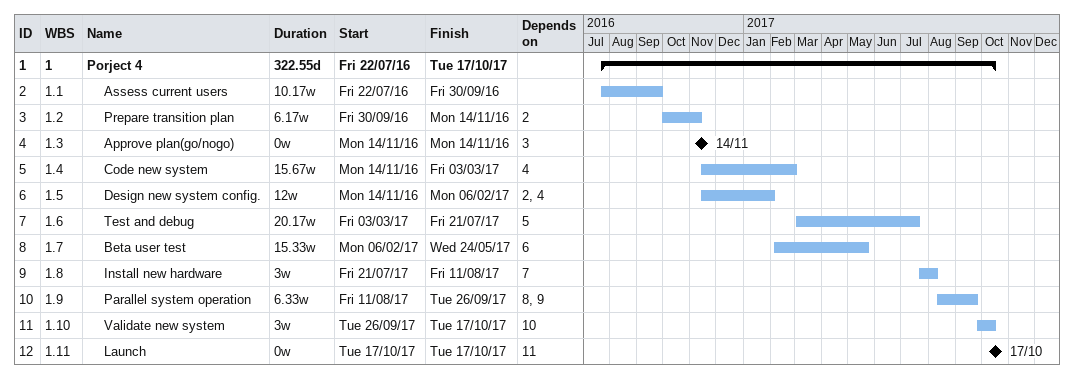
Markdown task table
| ID | WBS | Task | Duration | Start | Finish | Predecessors |
|---|---|---|---|---|---|---|
| 1 | 1 | **Porject 4** | 322.55d | 2016-07-22 | 2017-10-17 |  |
| 2 | 1.1 | Assess current users | 10.17w | 2016-07-22 | 2016-09-30 |  |
| 3 | 1.2 | Prepare transition plan | 6.17w | 2016-09-30 | 2016-11-14 | 2 |
| 4 | 1.3 | Approve plan(go/nogo) | 0w | 2016-11-14 | 2016-11-14 | 3 |
| 5 | 1.4 | Code new system | 15.67w | 2016-11-14 | 2017-03-03 | 4 |
| 6 | 1.5 | Design new system config. | 12w | 2016-11-14 | 2017-02-06 | 2, 4 |
| 7 | 1.6 | Test and debug | 20.17w | 2017-03-03 | 2017-07-21 | 5 |
| 8 | 1.7 | Beta user test | 15.33w | 2017-02-06 | 2017-05-24 | 6 |
| 9 | 1.8 | Install new hardware | 3w | 2017-07-21 | 2017-08-11 | 7 |
| 10 | 1.9 | Parallel system operation | 6.33w | 2017-08-11 | 2017-09-26 | 8, 9 |
| 11 | 1.10 | Validate new system | 3w | 2017-09-26 | 2017-10-17 | 10 |
| 12 | 1.11 | Launch | 0w | 2017-10-17 | 2017-10-17 | 11 |
